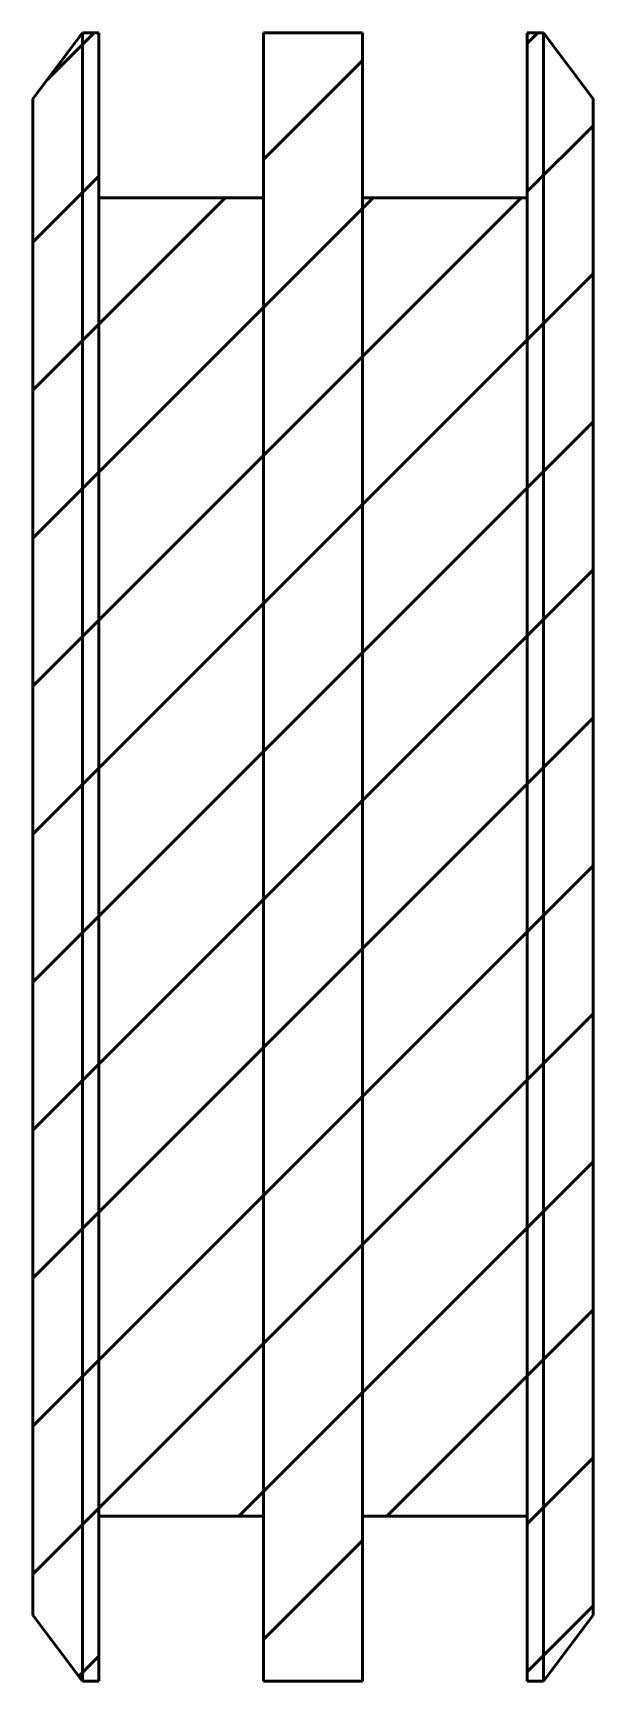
# Model space of a CAD drawing. Header units: millimetres. Extents: x 3647.4 to 3664.4, y 195.7 to 245.7.
import ezdxf

# ---------------------------------------------------------------- set-up
doc = ezdxf.new("R2010")
doc.units = ezdxf.units.MM
for name, color, linetype, lineweight in [('Main-VIS', 7, 'Continuous', 50), ('section-HAT', 7, 'Continuous', 50), ('section-HID', 7, 'Continuous', 50), ('section-VIS', 7, 'Continuous', 50)]:
    doc.layers.add(name, color=color, linetype=linetype, lineweight=lineweight)

msp = doc.modelspace()

# ---------------------------------------------------------------- hatches: boundary and pattern name
at = {"layer": 'section-HAT'}
h = msp.add_hatch(dxfattribs=at)
h.set_pattern_fill('ANSI31', color=256, style=0)
h.paths.add_polyline_path([(3647.396, 243.733), (3647.396, 197.733), (3648.896, 195.733), (3649.396, 195.733), (3649.396, 200.733), (3654.396, 200.733), (3654.396, 195.733), (3657.396, 195.733), (3657.396, 200.733), (3662.396, 200.733), (3662.396, 195.733), (3662.896, 195.733), (3664.396, 197.733), (3664.396, 243.733), (3662.896, 245.733), (3662.396, 245.733), (3662.396, 240.733), (3657.396, 240.733), (3657.396, 245.733), (3654.396, 245.733), (3654.396, 240.733), (3649.396, 240.733), (3649.396, 245.733), (3648.896, 245.733)])

# ---------------------------------------------------------------- linework, layer by layer
at = {"layer": 'Main-VIS'}
for p, q in [((3647.396, 243.733), (3648.896, 245.733)), ((3648.896, 195.733), (3648.896, 245.733)), ((3649.396, 245.733), (3648.896, 245.733)), ((3649.396, 195.733), (3649.396, 245.733)), ((3654.396, 195.733), (3654.396, 245.733)), ((3657.396, 245.733), (3654.396, 245.733)), ((3657.396, 195.733), (3657.396, 245.733)), ((3662.396, 195.733), (3662.396, 245.733)), ((3662.896, 245.733), (3662.396, 245.733)), ((3662.896, 195.733), (3662.896, 245.733)), ((3664.396, 243.733), (3662.896, 245.733)), ((3647.396, 197.733), (3647.396, 243.733)), ((3664.396, 197.733), (3664.396, 243.733)), ((3654.396, 240.733), (3649.396, 240.733)), ((3662.396, 240.733), (3657.396, 240.733)), ((3654.396, 200.733), (3649.396, 200.733)), ((3662.396, 200.733), (3657.396, 200.733)), ((3647.396, 197.733), (3648.896, 195.733)), ((3664.396, 197.733), (3662.896, 195.733)), ((3649.396, 195.733), (3648.896, 195.733)), ((3657.396, 195.733), (3654.396, 195.733)), ((3662.896, 195.733), (3662.396, 195.733))]:
    msp.add_line(p, q, dxfattribs=at)
at = {"layer": 'section-HID'}
for p, q in [((3648.896, 245.733, -1503.045), (3648.896, 195.733, -1503.045)), ((3662.896, 245.733, -1503.045), (3662.896, 195.733, -1503.045)), ((3649.396, 240.733, -1503.045), (3649.396, 200.733, -1503.045)), ((3654.396, 240.733, -1503.045), (3654.396, 200.733, -1503.045)), ((3657.396, 240.733, -1503.045), (3657.396, 200.733, -1503.045)), ((3662.396, 240.733, -1503.045), (3662.396, 200.733, -1503.045))]:
    msp.add_line(p, q, dxfattribs=at)
at = {"layer": 'section-VIS'}
for p, q in [((3648.896, 245.733, -1503.045), (3647.396, 243.733, -1503.045)), ((3649.396, 245.733, -1503.045), (3648.896, 245.733, -1503.045)), ((3649.396, 240.733, -1503.045), (3649.396, 245.733, -1503.045)), ((3654.396, 245.733, -1503.045), (3654.396, 240.733, -1503.045)), ((3657.396, 245.733, -1503.045), (3654.396, 245.733, -1503.045)), ((3657.396, 240.733, -1503.045), (3657.396, 245.733, -1503.045)), ((3662.396, 245.733, -1503.045), (3662.396, 240.733, -1503.045)), ((3662.896, 245.733, -1503.045), (3662.396, 245.733, -1503.045)), ((3664.396, 243.733, -1503.045), (3662.896, 245.733, -1503.045)), ((3647.396, 243.733, -1503.045), (3647.396, 197.733, -1503.045)), ((3664.396, 197.733, -1503.045), (3664.396, 243.733, -1503.045)), ((3654.396, 240.733, -1503.045), (3649.396, 240.733, -1503.045)), ((3662.396, 240.733, -1503.045), (3657.396, 240.733, -1503.045)), ((3649.396, 200.733, -1503.045), (3654.396, 200.733, -1503.045)), ((3649.396, 195.733, -1503.045), (3649.396, 200.733, -1503.045)), ((3654.396, 200.733, -1503.045), (3654.396, 195.733, -1503.045)), ((3657.396, 200.733, -1503.045), (3662.396, 200.733, -1503.045)), ((3657.396, 195.733, -1503.045), (3657.396, 200.733, -1503.045)), ((3662.396, 200.733, -1503.045), (3662.396, 195.733, -1503.045)), ((3647.396, 197.733, -1503.045), (3648.896, 195.733, -1503.045)), ((3662.896, 195.733, -1503.045), (3664.396, 197.733, -1503.045)), ((3648.896, 195.733, -1503.045), (3649.396, 195.733, -1503.045)), ((3654.396, 195.733, -1503.045), (3657.396, 195.733, -1503.045)), ((3662.396, 195.733, -1503.045), (3662.896, 195.733, -1503.045))]:
    msp.add_line(p, q, dxfattribs=at)

doc.saveas('drawing.dxf')
